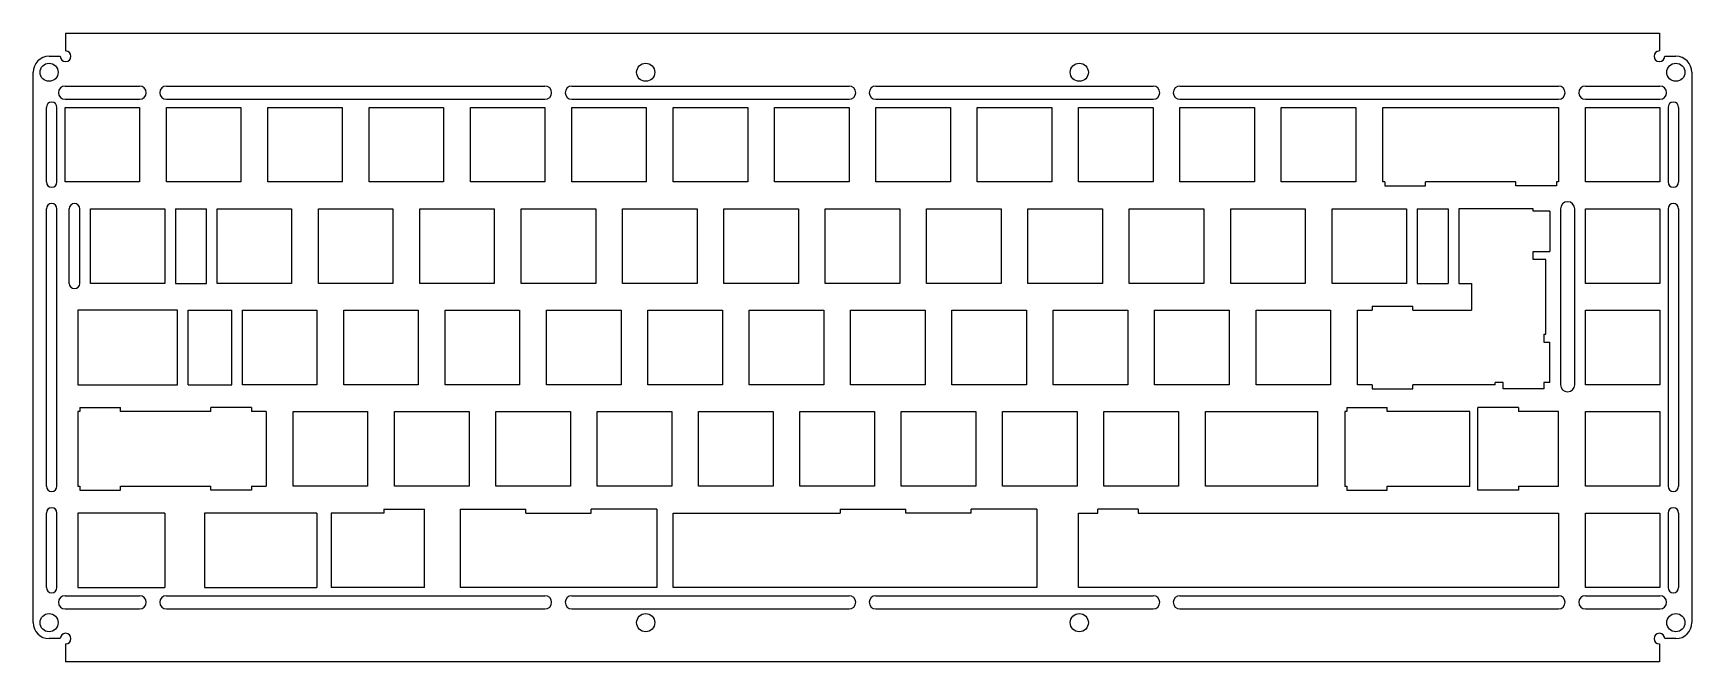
# Model space of a CAD drawing. Header units: millimetres. Extents: x 112 to 423, y 129 to 247.
import ezdxf

# ---------------------------------------------------------------- set-up
doc = ezdxf.new("R2010")
doc.units = ezdxf.units.MM

msp = doc.modelspace()

# ---------------------------------------------------------------- linework, layer by layer
for p, q in [((117.74, 246.87), (417.29, 246.87)), ((117.74, 246.87), (117.74, 243.52)), ((417.29, 246.87), (417.29, 243.52)), ((114.64, 242.52), (116.74, 242.52)), ((418.29, 242.52), (420.39, 242.52)), ((111.64, 136.12), (111.64, 239.52)), ((117.64, 236.94), (131.64, 236.94)), ((136.69, 236.94), (207.84, 236.94)), ((212.89, 236.94), (264.99, 236.94)), ((270.04, 236.94), (322.14, 236.94)), ((327.19, 236.94), (398.34, 236.94)), ((403.39, 236.94), (417.39, 236.94)), ((423.39, 239.52), (423.39, 136.12)), ((117.64, 234.44), (131.64, 234.44)), ((136.69, 234.44), (207.84, 234.44)), ((212.89, 234.44), (264.99, 234.44)), ((270.04, 234.44), (322.14, 234.44)), ((327.19, 234.44), (398.34, 234.44)), ((403.39, 234.44), (417.39, 234.44)), ((114.12, 218.92), (114.12, 232.92)), ((116.12, 218.92), (116.12, 232.92)), ((117.64, 232.92), (131.64, 232.92)), ((117.64, 218.92), (117.64, 232.92)), ((131.64, 232.92), (131.64, 218.92)), ((136.69, 232.92), (150.69, 232.92)), ((136.69, 218.92), (136.69, 232.92)), ((150.69, 232.92), (150.69, 218.92)), ((155.74, 232.92), (169.74, 232.92)), ((155.74, 218.92), (155.74, 232.92)), ((169.74, 232.92), (169.74, 218.92)), ((174.79, 232.92), (188.79, 232.92)), ((174.79, 218.92), (174.79, 232.92)), ((188.79, 232.92), (188.79, 218.92)), ((193.84, 232.92), (207.84, 232.92)), ((193.84, 218.92), (193.84, 232.92)), ((207.84, 232.92), (207.84, 218.92)), ((212.89, 232.92), (226.89, 232.92)), ((212.89, 218.92), (212.89, 232.92)), ((226.89, 232.92), (226.89, 218.92)), ((231.94, 232.92), (245.94, 232.92)), ((231.94, 218.92), (231.94, 232.92)), ((245.94, 232.92), (245.94, 218.92)), ((250.99, 232.92), (264.99, 232.92)), ((250.99, 218.92), (250.99, 232.92)), ((264.99, 232.92), (264.99, 218.92)), ((270.04, 232.92), (284.04, 232.92)), ((270.04, 218.92), (270.04, 232.92)), ((284.04, 232.92), (284.04, 218.92)), ((289.09, 232.92), (303.09, 232.92)), ((289.09, 218.92), (289.09, 232.92)), ((303.09, 232.92), (303.09, 218.92)), ((308.14, 232.92), (322.14, 232.92)), ((308.14, 218.92), (308.14, 232.92)), ((322.14, 232.92), (322.14, 218.92)), ((327.19, 232.92), (341.19, 232.92)), ((327.19, 218.92), (327.19, 232.92)), ((341.19, 232.92), (341.19, 218.92)), ((346.24, 232.92), (360.24, 232.92)), ((346.24, 218.92), (346.24, 232.92)), ((360.24, 232.92), (360.24, 218.92)), ((365.29, 232.92), (398.34, 232.92)), ((365.29, 218.92), (365.29, 232.92)), ((398.34, 232.92), (398.34, 218.92)), ((403.39, 232.92), (417.39, 232.92)), ((403.39, 218.92), (403.39, 232.92)), ((417.39, 232.92), (417.39, 218.92)), ((418.92, 232.92), (418.92, 218.92)), ((420.92, 232.92), (420.92, 218.92)), ((131.64, 218.92), (117.64, 218.92)), ((150.69, 218.92), (136.69, 218.92)), ((169.74, 218.92), (155.74, 218.92)), ((188.79, 218.92), (174.79, 218.92)), ((207.84, 218.92), (193.84, 218.92)), ((226.89, 218.92), (212.89, 218.92)), ((245.94, 218.92), (231.94, 218.92)), ((264.99, 218.92), (250.99, 218.92)), ((284.04, 218.92), (270.04, 218.92)), ((303.09, 218.92), (289.09, 218.92)), ((322.14, 218.92), (308.14, 218.92)), ((341.19, 218.92), (327.19, 218.92)), ((360.24, 218.92), (346.24, 218.92)), ((365.71, 218.92), (365.29, 218.92)), ((390.33, 218.92), (373.31, 218.92)), ((398.34, 218.92), (397.93, 218.92)), ((417.39, 218.92), (403.39, 218.92)), ((114.12, 161.77), (114.12, 213.87)), ((116.12, 161.77), (116.12, 213.87)), ((118.41, 199.87), (118.41, 213.87)), ((120.41, 199.87), (120.41, 213.87)), ((122.41, 213.87), (136.41, 213.87)), ((122.41, 199.87), (122.41, 213.87)), ((136.41, 213.87), (136.41, 199.87)), ((138.41, 213.87), (138.41, 199.87)), ((138.41, 213.87), (144.22, 213.87)), ((144.22, 199.87), (144.22, 213.87)), ((146.22, 213.87), (160.22, 213.87)), ((146.22, 199.87), (146.22, 213.87)), ((160.22, 213.87), (160.22, 199.87)), ((165.27, 213.87), (179.27, 213.87)), ((165.27, 199.87), (165.27, 213.87)), ((179.27, 213.87), (179.27, 199.87)), ((184.32, 213.87), (198.32, 213.87)), ((184.32, 199.87), (184.32, 213.87)), ((198.32, 213.87), (198.32, 199.87)), ((203.37, 213.87), (217.37, 213.87)), ((203.37, 199.87), (203.37, 213.87)), ((217.37, 213.87), (217.37, 199.87)), ((222.42, 213.87), (236.42, 213.87)), ((222.42, 199.87), (222.42, 213.87)), ((236.42, 213.87), (236.42, 199.87)), ((241.47, 213.87), (255.47, 213.87)), ((241.47, 199.87), (241.47, 213.87)), ((255.47, 213.87), (255.47, 199.87)), ((260.52, 213.87), (274.52, 213.87)), ((260.52, 199.87), (260.52, 213.87)), ((274.52, 213.87), (274.52, 199.87)), ((279.57, 213.87), (293.57, 213.87)), ((279.57, 199.87), (279.57, 213.87)), ((293.57, 213.87), (293.57, 199.87)), ((298.62, 213.87), (312.62, 213.87)), ((298.62, 199.87), (298.62, 213.87)), ((312.62, 213.87), (312.62, 199.87)), ((317.67, 213.87), (331.67, 213.87)), ((317.67, 199.87), (317.67, 213.87)), ((331.67, 213.87), (331.67, 199.87)), ((336.72, 213.87), (350.72, 213.87)), ((336.72, 199.87), (336.72, 213.87)), ((350.72, 213.87), (350.72, 199.87)), ((355.77, 213.87), (369.77, 213.87)), ((355.77, 199.87), (355.77, 213.87)), ((369.77, 213.87), (369.77, 199.87)), ((371.77, 213.87), (371.77, 199.87)), ((371.77, 213.87), (377.58, 213.87)), ((377.58, 213.87), (377.58, 199.87)), ((393.58, 213.87), (379.58, 213.87)), ((379.58, 213.87), (379.58, 199.87)), ((393.58, 213.45), (393.58, 213.87)), ((401.39, 180.82), (401.39, 213.87)), ((403.39, 213.87), (417.39, 213.87)), ((403.39, 199.87), (403.39, 213.87)), ((417.39, 213.87), (417.39, 199.87)), ((418.92, 213.87), (418.92, 161.77)), ((420.92, 213.87), (420.92, 161.77)), ((393.58, 204.34), (393.58, 205.85)), ((395.96, 204.34), (393.58, 204.34)), ((395.96, 190.34), (395.96, 204.34)), ((136.41, 199.87), (122.41, 199.87)), ((138.41, 199.87), (144.22, 199.87)), ((160.22, 199.87), (146.22, 199.87)), ((179.27, 199.87), (165.27, 199.87)), ((198.32, 199.87), (184.32, 199.87)), ((217.37, 199.87), (203.37, 199.87)), ((236.42, 199.87), (222.42, 199.87)), ((255.47, 199.87), (241.47, 199.87)), ((274.52, 199.87), (260.52, 199.87)), ((293.57, 199.87), (279.57, 199.87)), ((312.62, 199.87), (298.62, 199.87)), ((331.67, 199.87), (317.67, 199.87)), ((350.72, 199.87), (336.72, 199.87)), ((369.77, 199.87), (355.77, 199.87)), ((371.77, 199.87), (377.58, 199.87)), ((379.58, 199.87), (381.96, 199.87)), ((381.96, 199.87), (381.96, 194.82)), ((417.39, 199.87), (403.39, 199.87)), ((138.79, 194.82), (120.03, 194.82)), ((120.03, 194.82), (120.03, 180.82)), ((138.79, 180.82), (138.79, 194.82)), ((140.79, 180.82), (140.79, 194.82)), ((140.79, 194.82), (148.98, 194.82)), ((148.98, 180.82), (148.98, 194.82)), ((150.98, 194.82), (164.98, 194.82)), ((150.98, 180.82), (150.98, 194.82)), ((164.98, 194.82), (164.98, 180.82)), ((170.03, 194.82), (184.03, 194.82)), ((170.03, 180.82), (170.03, 194.82)), ((184.03, 194.82), (184.03, 180.82)), ((189.08, 194.82), (203.08, 194.82)), ((189.08, 180.82), (189.08, 194.82)), ((203.08, 194.82), (203.08, 180.82)), ((208.13, 194.82), (222.13, 194.82)), ((208.13, 180.82), (208.13, 194.82)), ((222.13, 194.82), (222.13, 180.82)), ((227.18, 194.82), (241.18, 194.82)), ((227.18, 180.82), (227.18, 194.82)), ((241.18, 194.82), (241.18, 180.82)), ((246.23, 194.82), (260.23, 194.82)), ((246.23, 180.82), (246.23, 194.82)), ((260.23, 194.82), (260.23, 180.82)), ((265.28, 194.82), (279.28, 194.82)), ((265.28, 180.82), (265.28, 194.82)), ((279.28, 194.82), (279.28, 180.82)), ((284.33, 194.82), (298.33, 194.82)), ((284.33, 180.82), (284.33, 194.82)), ((298.33, 194.82), (298.33, 180.82)), ((303.38, 194.82), (317.38, 194.82)), ((303.38, 180.82), (303.38, 194.82)), ((317.38, 194.82), (317.38, 180.82)), ((322.43, 194.82), (336.43, 194.82)), ((322.43, 180.82), (322.43, 194.82)), ((336.43, 194.82), (336.43, 180.82)), ((341.48, 194.82), (355.48, 194.82)), ((341.48, 180.82), (341.48, 194.82)), ((355.48, 194.82), (355.48, 180.82)), ((360.53, 194.82), (363.33, 194.82)), ((360.53, 180.82), (360.53, 194.82)), ((370.93, 194.82), (381.96, 194.82)), ((403.39, 194.82), (417.39, 194.82)), ((403.39, 180.82), (403.39, 194.82)), ((417.39, 194.82), (417.39, 180.82)), ((395.55, 190.34), (395.96, 190.34)), ((120.03, 180.82), (138.79, 180.82)), ((140.79, 180.82), (148.98, 180.82)), ((164.98, 180.82), (150.98, 180.82)), ((184.03, 180.82), (170.03, 180.82)), ((203.08, 180.82), (189.08, 180.82)), ((222.13, 180.82), (208.13, 180.82)), ((241.18, 180.82), (227.18, 180.82)), ((260.23, 180.82), (246.23, 180.82)), ((279.28, 180.82), (265.28, 180.82)), ((298.33, 180.82), (284.33, 180.82)), ((317.38, 180.82), (303.38, 180.82)), ((336.43, 180.82), (322.43, 180.82)), ((355.48, 180.82), (341.48, 180.82)), ((363.33, 180.82), (360.53, 180.82)), ((386.44, 180.82), (370.93, 180.82)), ((386.44, 180.82), (386.44, 181.23)), ((417.39, 180.82), (403.39, 180.82)), ((120.44, 175.77), (120.03, 175.77)), ((120.03, 175.77), (120.03, 161.77)), ((145.06, 175.77), (128.04, 175.77)), ((155.46, 175.77), (152.66, 175.77)), ((155.46, 175.77), (155.46, 161.77)), ((160.51, 175.77), (174.51, 175.77)), ((160.51, 161.77), (160.51, 175.77)), ((174.51, 175.77), (174.51, 161.77)), ((179.56, 175.77), (193.56, 175.77)), ((179.56, 161.77), (179.56, 175.77)), ((193.56, 175.77), (193.56, 161.77)), ((198.61, 175.77), (212.61, 175.77)), ((198.61, 161.77), (198.61, 175.77)), ((212.61, 175.77), (212.61, 161.77)), ((217.66, 175.77), (231.66, 175.77)), ((217.66, 161.77), (217.66, 175.77)), ((231.66, 175.77), (231.66, 161.77)), ((236.71, 175.77), (250.71, 175.77)), ((236.71, 161.77), (236.71, 175.77)), ((250.71, 175.77), (250.71, 161.77)), ((255.76, 175.77), (269.76, 175.77)), ((255.76, 161.77), (255.76, 175.77)), ((269.76, 175.77), (269.76, 161.77)), ((274.81, 175.77), (288.81, 175.77)), ((274.81, 161.77), (274.81, 175.77)), ((288.81, 175.77), (288.81, 161.77)), ((293.86, 175.77), (307.86, 175.77)), ((293.86, 161.77), (293.86, 175.77)), ((307.86, 175.77), (307.86, 161.77)), ((312.91, 175.77), (326.91, 175.77)), ((312.91, 161.77), (312.91, 175.77)), ((326.91, 175.77), (326.91, 161.77)), ((331.96, 175.77), (353.1, 175.77)), ((331.96, 161.77), (331.96, 175.77)), ((353.1, 161.77), (353.1, 175.77)), ((358.56, 175.77), (358.15, 175.77)), ((358.15, 175.77), (358.15, 161.77)), ((381.68, 175.77), (366.16, 175.77)), ((381.68, 161.77), (381.68, 175.77)), ((398.34, 175.77), (390.79, 175.77)), ((398.34, 161.77), (398.34, 175.77)), ((403.39, 175.77), (417.39, 175.77)), ((403.39, 161.77), (403.39, 175.77)), ((417.39, 175.77), (417.39, 161.77)), ((120.03, 161.77), (120.44, 161.77)), ((128.04, 161.77), (145.06, 161.77)), ((152.66, 161.77), (155.46, 161.77)), ((174.51, 161.77), (160.51, 161.77)), ((193.56, 161.77), (179.56, 161.77)), ((212.61, 161.77), (198.61, 161.77)), ((231.66, 161.77), (217.66, 161.77)), ((250.71, 161.77), (236.71, 161.77)), ((269.76, 161.77), (255.76, 161.77)), ((288.81, 161.77), (274.81, 161.77)), ((307.86, 161.77), (293.86, 161.77)), ((326.91, 161.77), (312.91, 161.77)), ((353.1, 161.77), (331.96, 161.77)), ((358.15, 161.77), (358.56, 161.77)), ((366.16, 161.77), (381.68, 161.77)), ((390.79, 161.77), (398.34, 161.77)), ((417.39, 161.77), (403.39, 161.77)), ((114.12, 142.72), (114.12, 156.72)), ((116.12, 142.72), (116.12, 156.72)), ((136.41, 156.72), (120.03, 156.72)), ((120.03, 156.72), (120.03, 142.72)), ((136.41, 156.72), (136.41, 142.72)), ((164.98, 156.72), (143.84, 156.72)), ((143.84, 156.72), (143.84, 142.72)), ((164.98, 156.72), (164.98, 142.72)), ((177.58, 156.72), (167.65, 156.72)), ((167.65, 156.72), (167.65, 142.72)), ((204.24, 156.72), (216.5, 156.72)), ((231.94, 156.72), (263.31, 156.72)), ((231.94, 142.72), (231.94, 156.72)), ((287.94, 156.72), (275.68, 156.72)), ((308.14, 156.72), (311.76, 156.72)), ((308.14, 142.72), (308.14, 156.72)), ((319.36, 156.72), (398.34, 156.72)), ((398.34, 156.72), (398.34, 142.72)), ((403.39, 142.72), (403.39, 156.72)), ((403.39, 156.72), (417.39, 156.72)), ((417.39, 156.72), (417.39, 142.72)), ((418.92, 156.72), (418.92, 142.72)), ((420.92, 156.72), (420.92, 142.72)), ((117.64, 141.19), (131.64, 141.19)), ((120.03, 142.72), (136.41, 142.72)), ((136.69, 141.19), (207.84, 141.19)), ((143.84, 142.72), (164.98, 142.72)), ((185.18, 142.72), (167.65, 142.72)), ((228.86, 142.72), (191.88, 142.72)), ((212.89, 141.19), (264.99, 141.19)), ((300.3, 142.72), (231.94, 142.72)), ((270.04, 141.19), (322.14, 141.19)), ((398.34, 142.72), (308.14, 142.72)), ((327.19, 141.19), (398.34, 141.19)), ((417.39, 142.72), (403.39, 142.72)), ((403.39, 141.19), (417.39, 141.19)), ((117.64, 138.69), (131.64, 138.69)), ((136.69, 138.69), (207.84, 138.69)), ((212.89, 138.69), (264.99, 138.69)), ((270.04, 138.69), (322.14, 138.69)), ((327.19, 138.69), (398.34, 138.69)), ((403.39, 138.69), (417.39, 138.69)), ((116.74, 133.12), (114.64, 133.12)), ((117.74, 132.12), (117.74, 128.77)), ((417.29, 132.12), (417.29, 128.77)), ((420.39, 133.12), (418.29, 133.12)), ((417.29, 128.77), (117.74, 128.77))]:
    msp.add_line(p, q)
at = {"linetype": 'Continuous'}
for p, q in [((365.71, 218.92), (365.71, 218.17)), ((373.31, 218.17), (373.31, 218.92)), ((390.33, 218.17), (390.33, 218.92)), ((397.93, 218.92), (397.93, 218.17)), ((365.71, 218.17), (373.31, 218.17)), ((397.93, 218.17), (390.33, 218.17)), ((396.71, 213.45), (393.58, 213.45)), ((396.71, 213.45), (396.71, 205.85)), ((398.71, 213.87), (398.71, 180.82)), ((393.58, 205.85), (396.71, 205.85)), ((363.33, 195.57), (370.93, 195.57)), ((363.33, 195.57), (363.33, 194.82)), ((370.93, 194.82), (370.93, 195.57)), ((395.55, 190.34), (395.55, 188.83)), ((395.55, 188.83), (396.71, 188.83)), ((396.71, 181.23), (396.71, 188.83)), ((363.33, 180.82), (363.33, 180.07)), ((370.93, 180.07), (370.93, 180.82)), ((387.95, 181.23), (386.44, 181.23)), ((387.95, 180.07), (387.95, 181.23)), ((395.55, 181.23), (395.55, 180.07)), ((396.71, 181.23), (395.55, 181.23)), ((363.33, 180.07), (370.93, 180.07)), ((395.55, 180.07), (387.95, 180.07)), ((120.44, 176.52), (128.04, 176.52)), ((120.44, 176.52), (120.44, 175.77)), ((128.04, 175.77), (128.04, 176.52)), ((152.66, 176.52), (145.06, 176.52)), ((145.06, 175.77), (145.06, 176.52)), ((152.66, 176.52), (152.66, 175.77)), ((358.56, 176.52), (366.16, 176.52)), ((358.56, 176.52), (358.56, 175.77)), ((366.16, 175.77), (366.16, 176.52)), ((390.79, 176.52), (383.19, 176.52)), ((383.19, 161.02), (383.19, 176.52)), ((390.79, 176.52), (390.79, 175.77)), ((120.44, 161.77), (120.44, 161.02)), ((120.44, 161.02), (128.04, 161.02)), ((128.04, 161.02), (128.04, 161.77)), ((145.06, 161.02), (145.06, 161.77)), ((152.66, 161.02), (145.06, 161.02)), ((152.66, 161.77), (152.66, 161.02)), ((358.56, 161.77), (358.56, 161.02)), ((358.56, 161.02), (366.16, 161.02)), ((366.16, 161.02), (366.16, 161.77)), ((390.79, 161.02), (383.19, 161.02)), ((390.79, 161.77), (390.79, 161.02)), ((177.58, 157.46), (185.18, 157.46)), ((177.58, 157.46), (177.58, 156.72)), ((185.18, 142.72), (185.18, 157.46)), ((191.88, 157.47), (191.88, 142.72)), ((191.88, 157.47), (204.24, 157.47)), ((204.23, 156.72), (204.23, 157.46)), ((204.24, 156.72), (204.24, 157.47)), ((228.86, 157.47), (216.5, 157.47)), ((216.5, 156.72), (216.5, 157.47)), ((228.86, 157.47), (228.86, 142.72)), ((263.31, 157.47), (263.31, 156.72)), ((263.31, 157.47), (275.68, 157.47)), ((275.68, 156.72), (275.68, 157.47)), ((300.3, 157.47), (287.94, 157.47)), ((287.94, 156.72), (287.94, 157.47)), ((300.3, 157.47), (300.3, 142.72)), ((319.36, 157.46), (311.76, 157.46)), ((311.76, 156.72), (311.76, 157.46)), ((319.36, 157.46), (319.36, 156.72))]:
    msp.add_line(p, q, dxfattribs=at)
for centre in [(114.64, 239.52), (226.77, 239.52), (308.27, 239.52), (420.39, 239.52), (114.64, 136.12), (226.77, 136.12), (308.27, 136.12), (420.39, 136.12)]:
    msp.add_circle(centre, 1.7)
for centre, radius, start, end in [((117.74, 242.52), 1, 180, 90), ((417.29, 242.52), 1, 90, 0), ((114.64, 239.52), 3, 90, 180), ((420.39, 239.52), 3, 0, 90), ((117.64, 235.69), 1.25, 90, 270), ((131.64, 235.69), 1.25, 270, 90), ((136.69, 235.69), 1.25, 90, 270), ((207.84, 235.69), 1.25, 270, 90), ((212.89, 235.69), 1.25, 90, 270), ((264.99, 235.69), 1.25, 270, 90), ((270.04, 235.69), 1.25, 90, 270), ((322.14, 235.69), 1.25, 270, 90), ((327.19, 235.69), 1.25, 90, 270), ((398.34, 235.69), 1.25, 270, 90), ((403.39, 235.69), 1.25, 90, 270), ((417.39, 235.69), 1.25, 270, 90), ((115.12, 232.92), 1, 0, 180), ((419.92, 232.92), 1, 0, 180), ((115.12, 218.92), 1, 180, 0), ((419.92, 218.92), 1, 180, 0), ((400.05, 213.87), 1.34, 0, 180), ((115.12, 213.87), 1, 0, 180), ((119.41, 213.87), 1, 0, 180), ((419.92, 213.87), 1, 0, 180), ((119.41, 199.87), 1, 180, 0), ((400.05, 180.82), 1.34, 180, 0), ((115.12, 161.77), 1, 180, 0), ((419.92, 161.77), 1, 180, 0), ((115.12, 156.72), 1, 0, 180), ((419.92, 156.72), 1, 0, 180), ((115.12, 142.72), 1, 180, 0), ((117.64, 139.94), 1.25, 90, 270), ((131.64, 139.94), 1.25, 270, 90), ((136.69, 139.94), 1.25, 90, 270), ((207.84, 139.94), 1.25, 270, 90), ((212.89, 139.94), 1.25, 90, 270), ((264.99, 139.94), 1.25, 270, 90), ((270.04, 139.94), 1.25, 90, 270), ((322.14, 139.94), 1.25, 270, 90), ((327.19, 139.94), 1.25, 90, 270), ((398.34, 139.94), 1.25, 270, 90), ((403.39, 139.94), 1.25, 90, 270), ((417.39, 139.94), 1.25, 270, 90), ((419.92, 142.72), 1, 180, 0), ((114.64, 136.12), 3, 180, 270), ((117.74, 133.12), 1, 270, 180), ((417.29, 133.12), 1, 360, 270), ((420.39, 136.12), 3, 270, 0)]:
    msp.add_arc(centre, radius, start, end)

doc.saveas('drawing.dxf')
